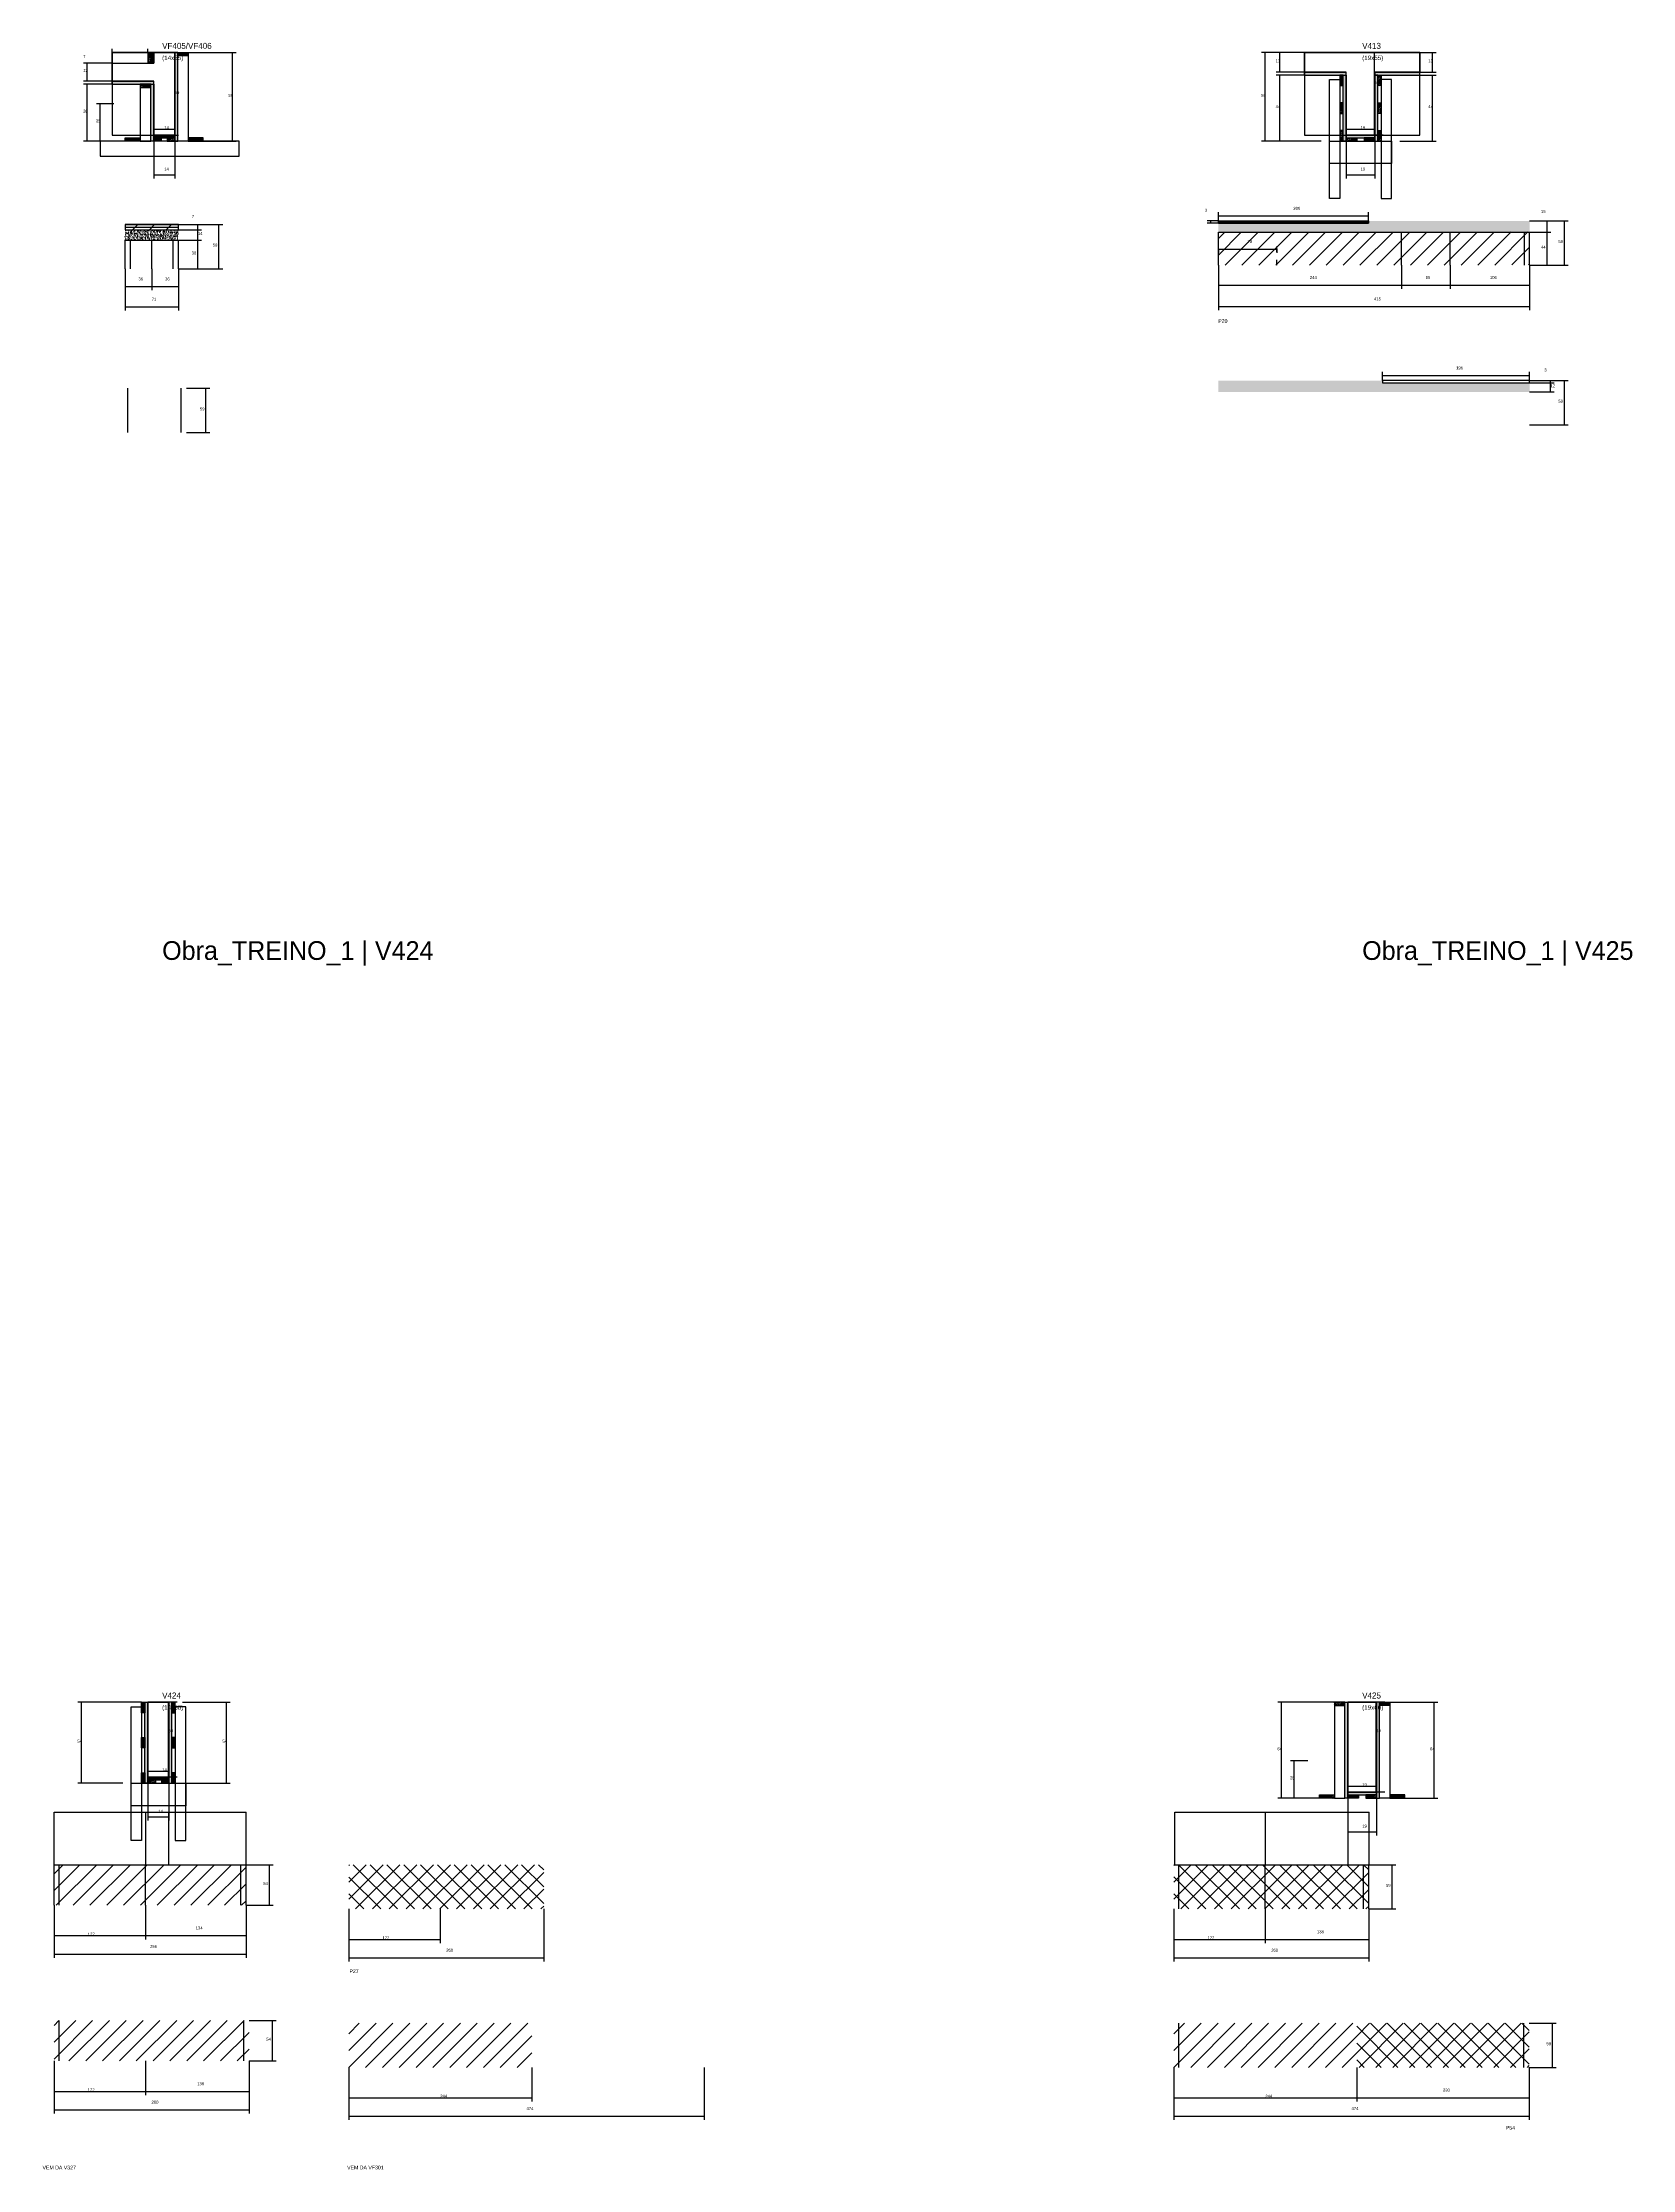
# Model space of a CAD drawing. Header units: metres. Extents: x -2848 to 22762, y -49062 to 1016.
# Drawn here: x 1441 to 3560, y -11623 to -8787 of the extents above; entities that cross this region are included whole.
import ezdxf

# ---------------------------------------------------------------- set-up
doc = ezdxf.new("R2010")
doc.units = ezdxf.units.M
for name, color, linetype in [('CONCRETO', 251, 'Continuous'), ('COTA', 4, 'Continuous'), ('Cota Seção (2x)', 4, 'Continuous'), ('Hachura', 253, 'Continuous'), ('LABEL_ID', 3, 'Continuous'), ('Madeira', 126, 'Continuous'), ('NOMENCLATURA', 7, 'Continuous'), ('Painéis', 200, 'Continuous'), ('REAPROVEITAMENTO', 251, 'Continuous'), ('SARR_2.2x7', 40, 'Continuous'), ('SARR_3.5x7', 81, 'Continuous'), ('SARR_EDITAR', 141, 'Continuous'), ('Texto Seção', 7, 'Continuous')]:
    doc.layers.add(name, color=color, linetype=linetype)

msp = doc.modelspace()

# ---------------------------------------------------------------- hatches: boundary and pattern name
at = {"layer": 'COTA'}
h = msp.add_hatch(dxfattribs=at)
h.set_pattern_fill('AR-CONC', scale=0.03)
h.paths.add_polyline_path([(1550.6, -9036.2), (1550.6, -9050.2), (1550.6, -9050.2), (1621.6, -9050.2), (1621.6, -9050.2), (1621.6, -9036.2), (1621.6, -9036.2), (1550.6, -9036.2)])
h = msp.add_hatch(dxfattribs=at)
h.set_pattern_fill('AR-CONC', scale=0.03)
h.paths.add_polyline_path([(3208.2, -9027.5), (3008.2, -9027.5), (3008.2, -9027.5), (3008.2, -9039.5), (3008.2, -9039.5), (3423.2, -9039.5), (3423.2, -9039.5), (3423.2, -9024.5), (3423.2, -9024.5), (3208.2, -9024.5), (3208.2, -9024.5), (3208.2, -9027.5)])
h = msp.add_hatch(dxfattribs=at)
h.set_pattern_fill('AR-CONC', scale=0.03)
h.paths.add_polyline_path([(3227.2, -9240.4), (3423.2, -9240.4), (3423.2, -9240.4), (3423.2, -9252.4), (3423.2, -9252.4), (3008.2, -9252.4), (3008.2, -9252.4), (3008.2, -9237.4), (3008.2, -9237.4), (3227.2, -9237.4), (3227.2, -9237.4), (3227.2, -9240.4)])
at = {"layer": 'Hachura'}
h = msp.add_hatch(dxfattribs=at)
h.set_pattern_fill('ANSI31', scale=0.5)
h.paths.add_polyline_path([(1580.8, -8814), (1585.2, -8814), (1585.2, -8814), (1585.2, -8800), (1585.2, -8800), (1580.8, -8800), (1580.8, -8800), (1580.8, -8814)])
h = msp.add_hatch(color=8, dxfattribs=at)
h.dxf.hatch_style = 1
h.paths.add_polyline_path([(1585.2, -8800), (1588.8, -8800), (1588.8, -8800), (1588.8, -8814), (1588.8, -8814), (1585.2, -8814), (1585.2, -8814), (1585.2, -8800)])
h = msp.add_hatch(color=8, dxfattribs=at)
h.dxf.hatch_style = 1
h.paths.add_polyline_path([(1620.8, -8800), (1616.8, -8800), (1616.8, -8800), (1616.8, -8918), (1616.8, -8918), (1620.8, -8918), (1620.8, -8918), (1620.8, -8800)])
h = msp.add_hatch(dxfattribs=at)
h.set_pattern_fill('ANSI31', scale=0.5)
h.paths.add_polyline_path([(1620.8, -8804.4), (1620.8, -8800), (1620.8, -8800), (1634.8, -8800), (1634.8, -8800), (1634.8, -8804.4), (1634.8, -8804.4), (1620.8, -8804.4)])
h = msp.add_hatch(color=8, dxfattribs=at)
h.dxf.hatch_style = 1
h.paths.add_polyline_path([(1588.8, -8842), (1588.8, -8838), (1588.8, -8838), (1533.2, -8838), (1533.2, -8838), (1533.2, -8842), (1533.2, -8842), (1588.8, -8842)])
h = msp.add_hatch(dxfattribs=at)
h.set_pattern_fill('ANSI31', scale=0.5)
h.paths.add_polyline_path([(1584.8, -8846.4), (1584.8, -8842), (1584.8, -8842), (1570.8, -8842), (1570.8, -8842), (1570.8, -8846.4), (1570.8, -8846.4), (1584.8, -8846.4)])
h = msp.add_hatch(color=8, dxfattribs=at)
h.dxf.hatch_style = 1
h.paths.add_polyline_path([(1588.8, -8838), (1584.8, -8838), (1584.8, -8838), (1584.8, -8918), (1584.8, -8918), (1588.8, -8918), (1588.8, -8918), (1588.8, -8838)])
h = msp.add_hatch(color=8, dxfattribs=at)
h.dxf.hatch_style = 1
h.paths.add_polyline_path([(3178.8, -8830), (3178.8, -8826), (3178.8, -8826), (3123.2, -8826), (3123.2, -8826), (3123.2, -8830), (3123.2, -8830), (3178.8, -8830)])
h = msp.add_hatch(dxfattribs=at)
h.set_pattern_fill('ANSI31', scale=0.5)
h.paths.add_polyline_path([(3170.4, -8844), (3174.8, -8844), (3174.8, -8844), (3174.8, -8830), (3174.8, -8830), (3170.4, -8830), (3170.4, -8830), (3170.4, -8844)])
h = msp.add_hatch(color=8, dxfattribs=at)
h.dxf.hatch_style = 1
h.paths.add_polyline_path([(3174.8, -8830), (3178.8, -8830), (3178.8, -8830), (3178.8, -8918), (3178.8, -8918), (3174.8, -8918), (3174.8, -8918), (3174.8, -8830)])
h = msp.add_hatch(color=8, dxfattribs=at)
h.dxf.hatch_style = 1
h.paths.add_polyline_path([(3276.8, -8830), (3276.8, -8826), (3276.8, -8826), (3216.8, -8826), (3216.8, -8826), (3216.8, -8830), (3216.8, -8830), (3276.8, -8830)])
h = msp.add_hatch(color=8, dxfattribs=at)
h.dxf.hatch_style = 1
h.paths.add_polyline_path([(3220.8, -8828), (3216.8, -8828), (3216.8, -8828), (3216.8, -8918), (3216.8, -8918), (3220.8, -8918), (3220.8, -8918), (3220.8, -8828)])
h = msp.add_hatch(dxfattribs=at)
h.set_pattern_fill('ANSI31', scale=0.5)
h.paths.add_polyline_path([(3225.2, -8844), (3220.8, -8844), (3220.8, -8844), (3220.8, -8830), (3220.8, -8830), (3225.2, -8830), (3225.2, -8830), (3225.2, -8844)])
h = msp.add_hatch(dxfattribs=at)
h.set_pattern_fill('ANSI31', scale=0.5)
h.paths.add_polyline_path([(3170.4, -8881), (3174.8, -8881), (3174.8, -8881), (3174.8, -8867), (3174.8, -8867), (3170.4, -8867), (3170.4, -8867), (3170.4, -8881)])
h = msp.add_hatch(dxfattribs=at)
h.set_pattern_fill('ANSI31', scale=0.5)
h.paths.add_polyline_path([(3225.2, -8881), (3220.8, -8881), (3220.8, -8881), (3220.8, -8867), (3220.8, -8867), (3225.2, -8867), (3225.2, -8867), (3225.2, -8881)])
h = msp.add_hatch(dxfattribs=at)
h.set_pattern_fill('ANSI31', scale=0.5)
h.paths.add_polyline_path([(3170.4, -8918), (3174.8, -8918), (3174.8, -8918), (3174.8, -8904), (3174.8, -8904), (3170.4, -8904), (3170.4, -8904), (3170.4, -8918)])
h = msp.add_hatch(dxfattribs=at)
h.set_pattern_fill('ANSI31', scale=0.5)
h.paths.add_polyline_path([(3225.2, -8918), (3220.8, -8918), (3220.8, -8918), (3220.8, -8904), (3220.8, -8904), (3225.2, -8904), (3225.2, -8904), (3225.2, -8918)])
h = msp.add_hatch(dxfattribs=at)
h.set_pattern_fill('ANSI31', scale=0.5)
h.paths.add_polyline_path([(1550.8, -8918), (1550.8, -8913.6), (1550.8, -8913.6), (1570.8, -8913.6), (1570.8, -8913.6), (1570.8, -8918), (1570.8, -8918), (1550.8, -8918)])
h = msp.add_hatch(color=8, dxfattribs=at)
h.dxf.hatch_style = 1
h.paths.add_polyline_path([(1616.8, -8913.6), (1616.8, -8910), (1616.8, -8910), (1588.8, -8910), (1588.8, -8910), (1588.8, -8913.6), (1588.8, -8913.6), (1616.8, -8913.6)])
h = msp.add_hatch(dxfattribs=at)
h.set_pattern_fill('ANSI31', scale=0.5)
h.paths.add_polyline_path([(1588.8, -8918), (1588.8, -8913.6), (1588.8, -8913.6), (1598.8, -8913.6), (1598.8, -8913.6), (1598.8, -8918), (1598.8, -8918), (1588.8, -8918)])
h = msp.add_hatch(dxfattribs=at)
h.set_pattern_fill('ANSI31', scale=0.5)
h.paths.add_polyline_path([(1616.8, -8918), (1616.8, -8913.6), (1616.8, -8913.6), (1606.8, -8913.6), (1606.8, -8913.6), (1606.8, -8918), (1606.8, -8918), (1616.8, -8918)])
h = msp.add_hatch(dxfattribs=at)
h.set_pattern_fill('ANSI31', scale=0.5)
h.paths.add_polyline_path([(1654.8, -8918), (1654.8, -8913.6), (1654.8, -8913.6), (1634.8, -8913.6), (1634.8, -8913.6), (1634.8, -8918), (1634.8, -8918), (1654.8, -8918)])
h = msp.add_hatch(color=8, dxfattribs=at)
h.dxf.hatch_style = 1
h.paths.add_polyline_path([(3216.8, -8913.6), (3216.8, -8910), (3216.8, -8910), (3178.8, -8910), (3178.8, -8910), (3178.8, -8913.6), (3178.8, -8913.6), (3216.8, -8913.6)])
h = msp.add_hatch(dxfattribs=at)
h.set_pattern_fill('ANSI31', scale=0.5)
h.paths.add_polyline_path([(3178.8, -8918), (3178.8, -8913.6), (3178.8, -8913.6), (3192.8, -8913.6), (3192.8, -8913.6), (3192.8, -8918), (3192.8, -8918), (3178.8, -8918)])
h = msp.add_hatch(dxfattribs=at)
h.set_pattern_fill('ANSI31', scale=0.5)
h.paths.add_polyline_path([(3216.8, -8918), (3216.8, -8913.6), (3216.8, -8913.6), (3202.8, -8913.6), (3202.8, -8913.6), (3202.8, -8918), (3202.8, -8918), (3216.8, -8918)])
h = msp.add_hatch(dxfattribs=at)
h.set_pattern_fill('ANSI31', scale=0.5)
h.paths.add_polyline_path([(1577, -11014), (1572.6, -11014), (1572.6, -11014), (1572.6, -11000), (1572.6, -11000), (1577, -11000), (1577, -11000), (1577, -11014)])
h = msp.add_hatch(color=8, dxfattribs=at)
h.dxf.hatch_style = 1
h.paths.add_polyline_path([(1581, -11000), (1577, -11000), (1577, -11000), (1577, -11108), (1577, -11108), (1581, -11108), (1581, -11108), (1581, -11000)])
h = msp.add_hatch(color=8, dxfattribs=at)
h.dxf.hatch_style = 1
h.paths.add_polyline_path([(1613, -11000), (1609, -11000), (1609, -11000), (1609, -11108), (1609, -11108), (1613, -11108), (1613, -11108), (1613, -11000)])
h = msp.add_hatch(dxfattribs=at)
h.set_pattern_fill('ANSI31', scale=0.5)
h.paths.add_polyline_path([(1613, -11014), (1617.4, -11014), (1617.4, -11014), (1617.4, -11000), (1617.4, -11000), (1613, -11000), (1613, -11000), (1613, -11014)])
h = msp.add_hatch(dxfattribs=at)
h.set_pattern_fill('ANSI31', scale=0.5)
h.paths.add_polyline_path([(3177, -11004.4), (3177, -11000), (3177, -11000), (3163, -11000), (3163, -11000), (3163, -11004.4), (3163, -11004.4), (3177, -11004.4)])
h = msp.add_hatch(color=8, dxfattribs=at)
h.dxf.hatch_style = 1
h.paths.add_polyline_path([(3181, -11000), (3177, -11000), (3177, -11000), (3177, -11128), (3177, -11128), (3181, -11128), (3181, -11128), (3181, -11000)])
h = msp.add_hatch(color=8, dxfattribs=at)
h.dxf.hatch_style = 1
h.paths.add_polyline_path([(3223, -11000), (3219, -11000), (3219, -11000), (3219, -11128), (3219, -11128), (3223, -11128), (3223, -11128), (3223, -11000)])
h = msp.add_hatch(dxfattribs=at)
h.set_pattern_fill('ANSI31', scale=0.5)
h.paths.add_polyline_path([(3223, -11004.4), (3223, -11000), (3223, -11000), (3237, -11000), (3237, -11000), (3237, -11004.4), (3237, -11004.4), (3223, -11004.4)])
h = msp.add_hatch(dxfattribs=at)
h.set_pattern_fill('ANSI31', scale=0.5)
h.paths.add_polyline_path([(1577, -11061), (1572.6, -11061), (1572.6, -11061), (1572.6, -11047), (1572.6, -11047), (1577, -11047), (1577, -11047), (1577, -11061)])
h = msp.add_hatch(dxfattribs=at)
h.set_pattern_fill('ANSI31', scale=0.5)
h.paths.add_polyline_path([(1613, -11061), (1617.4, -11061), (1617.4, -11061), (1617.4, -11047), (1617.4, -11047), (1613, -11047), (1613, -11047), (1613, -11061)])
h = msp.add_hatch(dxfattribs=at)
h.set_pattern_fill('ANSI31', scale=0.5)
h.paths.add_polyline_path([(1577, -11108), (1572.6, -11108), (1572.6, -11108), (1572.6, -11094), (1572.6, -11094), (1577, -11094), (1577, -11094), (1577, -11108)])
h = msp.add_hatch(color=8, dxfattribs=at)
h.dxf.hatch_style = 1
h.paths.add_polyline_path([(1609, -11103.6), (1609, -11100), (1609, -11100), (1581, -11100), (1581, -11100), (1581, -11103.6), (1581, -11103.6), (1609, -11103.6)])
h = msp.add_hatch(dxfattribs=at)
h.set_pattern_fill('ANSI31', scale=0.5)
h.paths.add_polyline_path([(1581, -11108), (1581, -11103.6), (1581, -11103.6), (1591, -11103.6), (1591, -11103.6), (1591, -11108), (1591, -11108), (1581, -11108)])
h = msp.add_hatch(dxfattribs=at)
h.set_pattern_fill('ANSI31', scale=0.5)
h.paths.add_polyline_path([(1609, -11108), (1609, -11103.6), (1609, -11103.6), (1599, -11103.6), (1599, -11103.6), (1599, -11108), (1599, -11108), (1609, -11108)])
h = msp.add_hatch(dxfattribs=at)
h.set_pattern_fill('ANSI31', scale=0.5)
h.paths.add_polyline_path([(1613, -11108), (1617.4, -11108), (1617.4, -11108), (1617.4, -11094), (1617.4, -11094), (1613, -11094), (1613, -11094), (1613, -11108)])
h = msp.add_hatch(dxfattribs=at)
h.set_pattern_fill('ANSI31', scale=0.5)
h.paths.add_polyline_path([(3143, -11128), (3143, -11123.6), (3143, -11123.6), (3163, -11123.6), (3163, -11123.6), (3163, -11128), (3163, -11128), (3143, -11128)])
h = msp.add_hatch(color=8, dxfattribs=at)
h.dxf.hatch_style = 1
h.paths.add_polyline_path([(3219, -11123.6), (3219, -11120), (3219, -11120), (3181, -11120), (3181, -11120), (3181, -11123.6), (3181, -11123.6), (3219, -11123.6)])
h = msp.add_hatch(dxfattribs=at)
h.set_pattern_fill('ANSI31', scale=0.5)
h.paths.add_polyline_path([(3181, -11128), (3181, -11123.6), (3181, -11123.6), (3195, -11123.6), (3195, -11123.6), (3195, -11128), (3195, -11128), (3181, -11128)])
h = msp.add_hatch(dxfattribs=at)
h.set_pattern_fill('ANSI31', scale=0.5)
h.paths.add_polyline_path([(3219, -11128), (3219, -11123.6), (3219, -11123.6), (3205, -11123.6), (3205, -11123.6), (3205, -11128), (3205, -11128), (3219, -11128)])
h = msp.add_hatch(dxfattribs=at)
h.set_pattern_fill('ANSI31', scale=0.5)
h.paths.add_polyline_path([(3257, -11128), (3257, -11123.6), (3257, -11123.6), (3237, -11123.6), (3237, -11123.6), (3237, -11128), (3237, -11128), (3257, -11128)])
at = {"layer": 'REAPROVEITAMENTO'}
h = msp.add_hatch(dxfattribs=at)
h.set_pattern_fill('ANSI31', scale=5)
h.paths.add_polyline_path([(1550.6, -9029.2), (1550.6, -9036.2), (1550.6, -9036.2), (1621.6, -9036.2), (1621.6, -9036.2), (1621.6, -9029.2), (1621.6, -9029.2), (1550.6, -9029.2)])
h = msp.add_hatch(dxfattribs=at)
h.set_pattern_fill('ANSI31', scale=5)
h.paths.add_polyline_path([(3423.2, -9083.2), (3423.2, -9039.2), (3423.2, -9039.2), (3008.2, -9039.7), (3008.2, -9039.7), (3008.2, -9083.7), (3008.2, -9083.7), (3423.2, -9083.2)])
h = msp.add_hatch(dxfattribs=at)
h.set_pattern_fill('ANSI31', scale=5)
h.paths.add_polyline_path([(1711.8, -11270.7), (1711.8, -11216.7), (1711.8, -11216.7), (1455.8, -11216.7), (1455.8, -11216.7), (1455.8, -11270.7), (1455.8, -11270.7), (1711.8, -11270.7)])
h = msp.add_hatch(dxfattribs=at)
h.set_pattern_fill('ANSI37', scale=5)
h.paths.add_polyline_path([(2108.7, -11275.7), (2108.7, -11216.7), (2108.7, -11216.7), (1848.7, -11216.7), (1848.7, -11216.7), (1848.7, -11275.7), (1848.7, -11275.7), (2108.7, -11275.7)])
h = msp.add_hatch(dxfattribs=at)
h.set_pattern_fill('ANSI37', scale=5)
h.paths.add_polyline_path([(3208.7, -11275.7), (3208.7, -11216.7), (3208.7, -11216.7), (2948.7, -11216.7), (2948.7, -11216.7), (2948.7, -11275.7), (2948.7, -11275.7), (3208.7, -11275.7)])
h = msp.add_hatch(dxfattribs=at)
h.set_pattern_fill('ANSI31', scale=5)
h.paths.add_polyline_path([(1715.8, -11478.4), (1715.8, -11424.4), (1715.8, -11424.4), (1455.8, -11424.4), (1455.8, -11424.4), (1455.8, -11478.4), (1455.8, -11478.4), (1715.8, -11478.4)])
h = msp.add_hatch(dxfattribs=at)
h.set_pattern_fill('ANSI31', scale=5)
h.paths.add_polyline_path([(2092.7, -11486.9), (2092.7, -11427.9), (2092.7, -11427.9), (1848.7, -11427.9), (1848.7, -11427.9), (1848.7, -11486.9), (1848.7, -11486.9), (2092.7, -11486.9)])
h = msp.add_hatch(dxfattribs=at)
h.set_pattern_fill('ANSI31', scale=5)
h.paths.add_polyline_path([(3192.7, -11486.9), (3192.7, -11427.9), (3192.7, -11427.9), (2948.7, -11427.9), (2948.7, -11427.9), (2948.7, -11486.9), (2948.7, -11486.9), (3192.7, -11486.9)])
h = msp.add_hatch(dxfattribs=at)
h.set_pattern_fill('ANSI37', scale=5)
h.paths.add_polyline_path([(3422.7, -11486.9), (3422.7, -11427.9), (3422.7, -11427.9), (3192.7, -11427.9), (3192.7, -11427.9), (3192.7, -11486.9), (3192.7, -11486.9), (3422.7, -11486.9)])

# ---------------------------------------------------------------- linework, layer by layer
at = {"layer": 'CONCRETO'}
for points in [[(1533.2, -8838), (1533.2, -8814), (1588.8, -8814), (1588.8, -8800), (1616.8, -8800), (1616.8, -8910), (1588.8, -8910), (1588.8, -8838)], [(1533.2, -8910), (1616.8, -8910), (1616.8, -8800), (1533.2, -8800)], [(3123.2, -8826), (3123.2, -8800), (3276.8, -8800), (3276.8, -8826), (3216.8, -8826), (3216.8, -8910), (3178.8, -8910), (3178.8, -8826)], [(3123.2, -8910), (3276.8, -8910), (3276.8, -8800), (3123.2, -8800)], [(1581, -11000), (1581, -11000), (1609, -11000), (1609, -11028), (1609, -11028), (1609, -11100), (1581, -11100), (1581, -11000)], [(1581, -11100), (1609, -11100), (1609, -11000), (1581, -11000)], [(3181, -11000), (3181, -11000), (3219, -11000), (3219, -11028), (3219, -11028), (3219, -11120), (3181, -11120), (3181, -11000)], [(3181, -11120), (3219, -11120), (3219, -11000), (3181, -11000)]]:
    msp.add_lwpolyline(points, close=True, dxfattribs=at)
at = {"layer": 'COTA'}
for p, q in [((1533.2, -8814), (1495.2, -8814)), ((1500.2, -8838), (1500.2, -8814)), ((1533.2, -8814), (1533.2, -8795)), ((1533.2, -8800), (1580.8, -8800)), ((1580.8, -8800), (1580.8, -8795)), ((1634.8, -8800), (1698.7, -8800)), ((1693.7, -8918), (1693.7, -8800)), ((3123.2, -8800), (3065.8, -8800)), ((3070.8, -8918), (3070.8, -8800)), ((3123.2, -8800), (3085.1, -8800)), ((3090.1, -8826), (3090.1, -8800)), ((3276.8, -8800), (3298.6, -8800)), ((3293.6, -8826), (3293.6, -8800)), ((1533.2, -8838), (1495.2, -8838)), ((1533.2, -8842), (1495.2, -8842)), ((1500.2, -8918), (1500.2, -8842)), ((3123.2, -8826), (3085.1, -8826)), ((3123.2, -8830), (3085.1, -8830)), ((3090.1, -8918), (3090.1, -8830)), ((3276.8, -8826), (3298.6, -8826)), ((3276.8, -8830), (3298.6, -8830)), ((3293.6, -8918), (3293.6, -8830)), ((1535.5, -8868.1), (1512.4, -8868.1)), ((1517.4, -8918), (1517.4, -8868.1)), ((1555.2, -8918), (1495.2, -8918)), ((1525.5, -8918), (1512.4, -8918)), ((1588.8, -8918), (1588.8, -8967.8)), ((1616.8, -8918), (1616.8, -8967.8)), ((1650.4, -8918), (1698.7, -8918)), ((3145.2, -8918), (3065.8, -8918)), ((3145.2, -8918), (3085.1, -8918)), ((3178.8, -8918), (3178.8, -8967.8)), ((3216.8, -8918), (3216.8, -8967.8)), ((3250.4, -8918), (3298.6, -8918)), ((1588.8, -8962.8), (1616.8, -8962.8)), ((3178.8, -8962.8), (3216.8, -8962.8)), ((3008.2, -9024.5), (3008.2, -9012.8)), ((3008.2, -9017.8), (3208.2, -9017.8)), ((3208.2, -9024.5), (3208.2, -9012.8)), ((3008.2, -9024.5), (2993.4, -9024.5)), ((3008.2, -9027.5), (2993.4, -9027.5)), ((2998.4, -9027.5), (2998.4, -9024.5)), ((3423.2, -9024.5), (3451.6, -9024.5)), ((3423.2, -9024.5), (3474.7, -9024.5)), ((3423.2, -9039.5), (3451.6, -9039.5)), ((3423.2, -9039.5), (3451.6, -9039.5)), ((3446.6, -9039.5), (3446.6, -9024.5)), ((3446.6, -9083.5), (3446.6, -9039.5)), ((3469.7, -9083.5), (3469.7, -9024.5)), ((3008.2, -9061.5), (3008.2, -9067.2)), ((3008.2, -9062.2), (3086.2, -9062.2)), ((3086.2, -9061.5), (3086.2, -9067.2)), ((1550.6, -9088.2), (1550.6, -9144)), ((1621.6, -9088.2), (1621.6, -9144)), ((3008.2, -9083.5), (3008.2, -9115)), ((3008.2, -9083.5), (3008.2, -9143.6)), ((3252.2, -9083.5), (3252.2, -9115)), ((3252.2, -9083.5), (3252.2, -9115)), ((3317.2, -9083.5), (3317.2, -9115)), ((3317.2, -9083.5), (3317.2, -9115)), ((3423.2, -9083.5), (3423.2, -9115)), ((3423.2, -9083.5), (3423.2, -9143.6)), ((3423.2, -9083.5), (3451.6, -9083.5)), ((3423.2, -9083.5), (3474.7, -9083.5)), ((3008.2, -9110), (3252.2, -9110)), ((3252.2, -9110), (3317.2, -9110)), ((3317.2, -9110), (3423.2, -9110)), ((1550.6, -9139), (1621.6, -9139)), ((3008.2, -9138.6), (3423.2, -9138.6)), ((3227.2, -9237.4), (3227.2, -9225.8)), ((3227.2, -9230.8), (3423.2, -9230.8)), ((3423.2, -9237.4), (3423.2, -9225.8)), ((3423.2, -9237.4), (3474.7, -9237.4)), ((3423.2, -9237.4), (3456, -9237.4)), ((3423.2, -9240.4), (3456, -9240.4)), ((3423.2, -9240.4), (3456, -9240.4)), ((3451, -9240.4), (3451, -9237.4)), ((3451, -9252.4), (3451, -9240.4)), ((3469.7, -9296.4), (3469.7, -9237.4)), ((3423.2, -9252.4), (3456, -9252.4)), ((3423.2, -9296.4), (3474.7, -9296.4)), ((1572.6, -11000), (1487.4, -11000)), ((1492.4, -11108), (1492.4, -11000)), ((1627, -11000), (1690.9, -11000)), ((1685.9, -11108), (1685.9, -11000)), ((3172.6, -11000), (3087.4, -11000)), ((3092.4, -11128), (3092.4, -11000)), ((3237, -11000), (3300.9, -11000)), ((3295.9, -11128), (3295.9, -11000)), ((3127.7, -11078.1), (3104.2, -11078.1)), ((3109.2, -11128), (3109.2, -11078.1)), ((1547.4, -11108), (1487.4, -11108)), ((1581, -11108), (1581, -11157.7)), ((1609, -11108), (1609, -11157.7)), ((1632.6, -11108), (1690.9, -11108)), ((3147.4, -11128), (3087.4, -11128)), ((3127.7, -11128), (3104.2, -11128)), ((3181, -11128), (3181, -11177.7)), ((3219, -11128), (3219, -11177.7)), ((3252.6, -11128), (3300.9, -11128)), ((1581, -11152.7), (1609, -11152.7)), ((3181, -11172.7), (3219, -11172.7)), ((1711.8, -11216.7), (1747.9, -11216.7)), ((1742.9, -11270.7), (1742.9, -11216.7)), ((3208.7, -11216.7), (3244.8, -11216.7)), ((3239.8, -11275.7), (3239.8, -11216.7)), ((1455.8, -11270.7), (1455.8, -11316.2)), ((1455.8, -11270.7), (1455.8, -11340.8)), ((1577.8, -11270.7), (1577.8, -11316.2)), ((1577.8, -11270.7), (1577.8, -11316.2)), ((1711.8, -11270.7), (1711.8, -11316.2)), ((1711.8, -11270.7), (1711.8, -11340.8)), ((1711.8, -11270.7), (1747.9, -11270.7)), ((1848.7, -11275.7), (1848.7, -11321.2)), ((1848.7, -11275.7), (1848.7, -11345.8)), ((1970.7, -11275.7), (1970.7, -11321.2)), ((2108.7, -11275.7), (2108.7, -11345.8)), ((2948.7, -11275.7), (2948.7, -11321.2)), ((2948.7, -11275.7), (2948.7, -11345.8)), ((3070.7, -11275.7), (3070.7, -11321.2)), ((3070.7, -11275.7), (3070.7, -11321.2)), ((3208.7, -11275.7), (3208.7, -11321.2)), ((3208.7, -11275.7), (3208.7, -11345.8)), ((3208.7, -11275.7), (3244.8, -11275.7)), ((1455.8, -11311.2), (1577.8, -11311.2)), ((1577.8, -11311.2), (1711.8, -11311.2)), ((1848.7, -11316.2), (1970.7, -11316.2)), ((2948.7, -11316.2), (3070.7, -11316.2)), ((3070.7, -11316.2), (3208.7, -11316.2)), ((1455.8, -11335.8), (1711.8, -11335.8)), ((1848.7, -11340.8), (2108.7, -11340.8)), ((2948.7, -11340.8), (3208.7, -11340.8)), ((1715.8, -11424.4), (1751.9, -11424.4)), ((1746.9, -11478.4), (1746.9, -11424.4)), ((3422.7, -11427.9), (3458.8, -11427.9)), ((3453.8, -11486.9), (3453.8, -11427.9)), ((1455.8, -11478.4), (1455.8, -11523.9)), ((1455.8, -11478.4), (1455.8, -11548.4)), ((1577.8, -11478.4), (1577.8, -11523.9)), ((1577.8, -11478.4), (1577.8, -11523.9)), ((1715.8, -11478.4), (1715.8, -11523.9)), ((1715.8, -11478.4), (1715.8, -11548.4)), ((1715.8, -11478.4), (1751.9, -11478.4)), ((1848.7, -11486.9), (1848.7, -11532.4)), ((1848.7, -11486.9), (1848.7, -11557)), ((2092.7, -11486.9), (2092.7, -11532.4)), ((2322.7, -11486.9), (2322.7, -11557)), ((2948.7, -11486.9), (2948.7, -11532.4)), ((2948.7, -11486.9), (2948.7, -11557)), ((3192.7, -11486.9), (3192.7, -11532.4)), ((3192.7, -11486.9), (3192.7, -11532.4)), ((3422.7, -11486.9), (3422.7, -11532.4)), ((3422.7, -11486.9), (3422.7, -11557)), ((3422.7, -11486.9), (3458.8, -11486.9)), ((1455.8, -11518.9), (1577.8, -11518.9)), ((1455.8, -11543.4), (1715.8, -11543.4)), ((1577.8, -11518.9), (1715.8, -11518.9)), ((1848.7, -11527.4), (2092.7, -11527.4)), ((2948.7, -11527.4), (3192.7, -11527.4)), ((3192.7, -11527.4), (3422.7, -11527.4)), ((1848.7, -11552), (2322.7, -11552)), ((2948.7, -11552), (3422.7, -11552))]:
    msp.add_line(p, q, dxfattribs=at)
at = {"layer": 'Cota Seção (2x)'}
for p, q in [((1616.8, -8910), (1616.8, -8800)), ((1616.8, -8800), (1621.8, -8800)), ((3227.8, -8800), (3211.3, -8800)), ((3216.3, -8910), (3216.3, -8800)), ((1588.8, -8918), (1588.8, -8897)), ((1588.8, -8902), (1616.8, -8902)), ((1616.8, -8918), (1616.8, -8897)), ((3178.8, -8918), (3178.8, -8897)), ((3178.8, -8902), (3216.8, -8902)), ((3216.8, -8918), (3216.8, -8897)), ((1616.8, -8910), (1621.8, -8910)), ((3227.8, -8910), (3211.3, -8910)), ((1621.6, -9029.2), (1652.6, -9029.2)), ((1621.6, -9029.2), (1680.7, -9029.2)), ((1621.6, -9036.2), (1652.6, -9036.2)), ((1621.6, -9036.2), (1652.6, -9036.2)), ((1647.6, -9036.2), (1647.6, -9029.2)), ((1647.6, -9050.2), (1647.6, -9036.2)), ((1675.7, -9088.2), (1675.7, -9029.2)), ((1621.6, -9050.2), (1652.6, -9050.2)), ((1621.6, -9050.2), (1652.6, -9050.2)), ((1647.6, -9088.2), (1647.6, -9050.2)), ((1550.6, -9088.2), (1550.6, -9117)), ((1586.1, -9088.2), (1586.1, -9117)), ((1586.1, -9088.2), (1586.1, -9117)), ((1621.6, -9088.2), (1652.6, -9088.2)), ((1621.6, -9088.2), (1680.7, -9088.2)), ((1621.6, -9088.2), (1621.6, -9117)), ((1550.6, -9112), (1586.1, -9112)), ((1586.1, -9112), (1621.6, -9112)), ((1632.4, -9247.7), (1663.4, -9247.7)), ((1658.4, -9306.7), (1658.4, -9247.7)), ((1632.4, -9306.7), (1663.4, -9306.7)), ((1620, -11000), (1603.5, -11000)), ((1608.5, -11100), (1608.5, -11000)), ((3230, -11000), (3213.5, -11000)), ((3218.5, -11120), (3218.5, -11000)), ((1581, -11108), (1581, -11087)), ((1609, -11108), (1609, -11087)), ((1581, -11092), (1609, -11092)), ((1620, -11100), (1603.5, -11100)), ((3181, -11128), (3181, -11107)), ((3181, -11112), (3219, -11112)), ((3219, -11128), (3219, -11107)), ((3230, -11120), (3213.5, -11120))]:
    msp.add_line(p, q, dxfattribs=at)
at = {"layer": 'Madeira'}
for points in [[(1580.8, -8814), (1585.2, -8814), (1585.2, -8800), (1580.8, -8800)], [(1620.8, -8804.4), (1620.8, -8800), (1634.8, -8800), (1634.8, -8804.4)], [(1620.8, -8800), (1634.8, -8800), (1634.8, -8918), (1620.8, -8918)], [(1584.8, -8846.4), (1584.8, -8842), (1570.8, -8842), (1570.8, -8846.4)], [(1584.8, -8842), (1570.8, -8842), (1570.8, -8918), (1584.8, -8918)], [(3170.4, -8844), (3174.8, -8844), (3174.8, -8830), (3170.4, -8830)], [(3225.2, -8844), (3220.8, -8844), (3220.8, -8830), (3225.2, -8830)], [(3170.4, -8881), (3174.8, -8881), (3174.8, -8867), (3170.4, -8867)], [(3225.2, -8881), (3220.8, -8881), (3220.8, -8867), (3225.2, -8867)], [(3170.4, -8918), (3174.8, -8918), (3174.8, -8904), (3170.4, -8904)], [(3225.2, -8918), (3220.8, -8918), (3220.8, -8904), (3225.2, -8904)], [(1517.4, -8938), (1702.6, -8938), (1702.6, -8918), (1517.4, -8918)], [(1550.8, -8918), (1550.8, -8913.6), (1570.8, -8913.6), (1570.8, -8918)], [(1588.8, -8918), (1588.8, -8913.6), (1598.8, -8913.6), (1598.8, -8918)], [(1616.8, -8918), (1616.8, -8913.6), (1606.8, -8913.6), (1606.8, -8918)], [(1654.8, -8918), (1654.8, -8913.6), (1634.8, -8913.6), (1634.8, -8918)], [(3178.8, -8918), (3178.8, -8913.6), (3192.8, -8913.6), (3192.8, -8918)], [(3216.8, -8918), (3216.8, -8913.6), (3202.8, -8913.6), (3202.8, -8918)], [(1577, -11014), (1572.6, -11014), (1572.6, -11000), (1577, -11000)], [(1613, -11014), (1617.4, -11014), (1617.4, -11000), (1613, -11000)], [(3177, -11004.4), (3177, -11000), (3163, -11000), (3163, -11004.4)], [(3177, -11000), (3163, -11000), (3163, -11128), (3177, -11128)], [(3223, -11004.4), (3223, -11000), (3237, -11000), (3237, -11004.4)], [(3223, -11000), (3237, -11000), (3237, -11128), (3223, -11128)], [(1577, -11061), (1572.6, -11061), (1572.6, -11047), (1577, -11047)], [(1613, -11061), (1617.4, -11061), (1617.4, -11047), (1613, -11047)], [(1577, -11108), (1572.6, -11108), (1572.6, -11094), (1577, -11094)], [(1581, -11108), (1581, -11103.6), (1591, -11103.6), (1591, -11108)], [(1609, -11108), (1609, -11103.6), (1599, -11103.6), (1599, -11108)], [(1613, -11108), (1617.4, -11108), (1617.4, -11094), (1613, -11094)], [(3143, -11128), (3143, -11123.6), (3163, -11123.6), (3163, -11128)], [(3181, -11128), (3181, -11123.6), (3195, -11123.6), (3195, -11128)], [(3219, -11128), (3219, -11123.6), (3205, -11123.6), (3205, -11128)], [(3257, -11128), (3257, -11123.6), (3237, -11123.6), (3237, -11128)]]:
    msp.add_lwpolyline(points, close=True, dxfattribs=at)
at = {"layer": 'Painéis'}
for p, q in [((1616.8, -8918), (1616.8, -8800)), ((1533.2, -8838), (1588.8, -8838)), ((1533.2, -8842), (1533.2, -8838)), ((1588.8, -8842), (1588.8, -8838)), ((1588.8, -8918), (1588.8, -8842)), ((3123.2, -8826), (3178.8, -8826)), ((3123.2, -8830), (3123.2, -8826)), ((3178.8, -8830), (3178.8, -8826)), ((3178.8, -8918), (3178.8, -8830)), ((3216.8, -8826), (3276.8, -8826)), ((3216.8, -8830), (3216.8, -8826)), ((3216.8, -8918), (3216.8, -8830)), ((3276.8, -8830), (3276.8, -8826)), ((1588.8, -8910), (1616.8, -8910)), ((1588.8, -8913.6), (1588.8, -8910)), ((1616.8, -8913.6), (1616.8, -8910)), ((3178.8, -8910), (3216.8, -8910)), ((3178.8, -8913.6), (3178.8, -8910)), ((3216.8, -8913.6), (3216.8, -8910)), ((1550.6, -9029.2), (1621.6, -9029.2)), ((1550.6, -9036.2), (1621.6, -9036.2)), ((1621.6, -9036.2), (1621.6, -9029.2)), ((3008.2, -9024.5), (3208.2, -9024.5)), ((3008.2, -9027.5), (3208.2, -9027.5)), ((3008.2, -9039.5), (3423.2, -9039.5)), ((3008.2, -9083.5), (3008.2, -9039.5)), ((3252.2, -9083.5), (3252.2, -9039.5)), ((3317.2, -9083.5), (3317.2, -9039.5)), ((3423.2, -9083.5), (3423.2, -9039.5)), ((1550.6, -9050.2), (1621.6, -9050.2)), ((1550.6, -9088.2), (1550.6, -9050.2)), ((1586.1, -9088.2), (1586.1, -9050.2)), ((1621.6, -9088.2), (1621.6, -9050.2)), ((1581, -11108), (1581, -11000)), ((1609, -11108), (1609, -11000)), ((3181, -11128), (3181, -11000)), ((1581, -11100), (1609, -11100)), ((1581, -11103.6), (1581, -11100)), ((1609, -11103.6), (1609, -11100)), ((1455.8, -11146.7), (1578.1, -11146.7)), ((1455.8, -11216.7), (1455.8, -11146.7)), ((1578.1, -11216.7), (1578.1, -11146.7)), ((1578.1, -11146.7), (1609.1, -11146.7)), ((1578.1, -11216.7), (1578.1, -11146.7)), ((1609.1, -11216.7), (1609.1, -11146.7)), ((1609.1, -11146.7), (1712.1, -11146.7)), ((1609.1, -11216.7), (1609.1, -11146.7)), ((1712.1, -11216.7), (1712.1, -11146.7)), ((2950, -11146.7), (3071.1, -11146.7)), ((2950, -11216.7), (2950, -11146.7)), ((3071.1, -11216.7), (3071.1, -11146.7)), ((3071.1, -11146.7), (3181.1, -11146.7)), ((3071.1, -11216.7), (3071.1, -11146.7)), ((3181, -11120), (3219, -11120)), ((3181, -11123.6), (3181, -11120)), ((3181.1, -11216.7), (3181.1, -11146.7)), ((3181.1, -11146.7), (3209.1, -11146.7)), ((3181.1, -11216.7), (3181.1, -11146.7)), ((3209.1, -11216.7), (3209.1, -11146.7)), ((1455.8, -11216.7), (1711.8, -11216.7)), ((1455.8, -11270.7), (1455.8, -11216.7)), ((1455.8, -11216.7), (1578.1, -11216.7)), ((1577.8, -11270.7), (1577.8, -11216.7)), ((1578.1, -11216.7), (1609.1, -11216.7)), ((1609.1, -11216.7), (1712.1, -11216.7)), ((1711.8, -11270.7), (1711.8, -11216.7)), ((2948.7, -11216.7), (3208.7, -11216.7)), ((2950, -11216.7), (3071.1, -11216.7)), ((3070.7, -11275.7), (3070.7, -11216.7)), ((3071.1, -11216.7), (3181.1, -11216.7)), ((3181.1, -11216.7), (3209.1, -11216.7)), ((3208.7, -11275.7), (3208.7, -11216.7))]:
    msp.add_line(p, q, dxfattribs=at)
for points in [[(1585.2, -8800), (1588.8, -8800), (1588.8, -8814), (1585.2, -8814)], [(1620.8, -8800), (1616.8, -8800), (1616.8, -8918), (1620.8, -8918)], [(1588.8, -8842), (1588.8, -8838), (1533.2, -8838), (1533.2, -8842)], [(1584.8, -8842), (1588.8, -8842), (1588.8, -8918), (1584.8, -8918)], [(3178.8, -8830), (3178.8, -8826), (3123.2, -8826), (3123.2, -8830)], [(3174.8, -8830), (3178.8, -8830), (3178.8, -8918), (3174.8, -8918)], [(3276.8, -8830), (3276.8, -8826), (3216.8, -8826), (3216.8, -8830)], [(3220.8, -8830), (3216.8, -8830), (3216.8, -8918), (3220.8, -8918)], [(1616.8, -8913.6), (1616.8, -8910), (1588.8, -8910), (1588.8, -8913.6)], [(3216.8, -8913.6), (3216.8, -8910), (3178.8, -8910), (3178.8, -8913.6)], [(1550.6, -9036.2), (1621.6, -9036.2), (1621.6, -9029.2), (1550.6, -9029.2)], [(3008.2, -9024.5), (3208.2, -9024.5), (3208.2, -9027.5), (3008.2, -9027.5)], [(3423.2, -9237.4), (3227.2, -9237.4), (3227.2, -9240.4), (3423.2, -9240.4)], [(1577, -11000), (1581, -11000), (1581, -11108), (1577, -11108)], [(1613, -11000), (1609, -11000), (1609, -11108), (1613, -11108)], [(3177, -11000), (3181, -11000), (3181, -11128), (3177, -11128)], [(3223, -11000), (3219, -11000), (3219, -11128), (3223, -11128)], [(1609, -11103.6), (1609, -11100), (1581, -11100), (1581, -11103.6)], [(3219, -11123.6), (3219, -11120), (3181, -11120), (3181, -11123.6)]]:
    msp.add_lwpolyline(points, close=True, dxfattribs=at)
at = {"layer": 'SARR_2.2x7'}
for p, q in [((1550.6, -9032.7), (1621.6, -9032.7)), ((3416.3, -9083.5), (3416.3, -9039.5)), ((1557.6, -9088.2), (1557.6, -9050.2)), ((1614.6, -9088.2), (1614.6, -9050.2)), ((3086.2, -9065.5), (3086.2, -9058.5)), ((3086.2, -9083.5), (3086.2, -9076.5)), ((1554.4, -9306.7), (1554.4, -9247.7)), ((1625.4, -9306.7), (1625.4, -9247.7)), ((1462.8, -11270.7), (1462.8, -11216.7)), ((1704.8, -11270.7), (1704.8, -11216.7)), ((2955.7, -11275.7), (2955.7, -11216.7)), ((3201.7, -11275.7), (3201.7, -11216.7)), ((1462.8, -11478.4), (1462.8, -11424.4)), ((1708.8, -11478.4), (1708.8, -11424.4)), ((2955.7, -11486.9), (2955.7, -11427.9)), ((3415.7, -11486.9), (3415.7, -11427.9))]:
    msp.add_line(p, q, dxfattribs=at)
at = {"layer": 'SARR_3.5x7'}
for points in [[(3156.4, -8836), (3170.4, -8836), (3170.4, -8994.5), (3156.4, -8994.5)], [(3239.2, -8836), (3225.2, -8836), (3225.2, -8994.5), (3239.2, -8994.5)], [(3156.4, -8918), (3239.2, -8918), (3239.2, -8948.1), (3156.4, -8948.1)], [(1558.6, -11006), (1572.6, -11006), (1572.6, -11184.5), (1558.6, -11184.5)], [(1631.4, -11006), (1617.4, -11006), (1617.4, -11184.5), (1631.4, -11184.5)], [(1558.6, -11108), (1631.4, -11108), (1631.4, -11138.1), (1558.6, -11138.1)]]:
    msp.add_lwpolyline(points, close=True, dxfattribs=at)
at = {"layer": 'SARR_EDITAR'}
msp.add_line((3008.2, -9026), (3208.2, -9026), dxfattribs=at)

# ---------------------------------------------------------------- texts
at = {"layer": 'COTA'}
for s, p in [('7', (1494.7, -8807)), ('13', (3084.6, -8813)), ('13', (3288.1, -8813)), ('12', (1494.7, -8826)), ('38', (1494.7, -8880)), ('59', (1688.2, -8859)), ('59', (3065.3, -8859)), ('44', (3084.6, -8874)), ('44', (3288.1, -8874)), ('25', (1511.9, -8893.1)), ('14', (1602.8, -8957.3)), ('19', (3197.8, -8957.3)), ('3', (2990.2, -9012.3)), ('200', (3108.2, -9009.7)), ('15', (3438.5, -9013.8)), ('78', (3047.2, -9054.1)), ('44', (3438.5, -9061.5)), ('59', (3461.6, -9054)), ('244', (3130.2, -9102)), ('65', (3284.7, -9101.9)), ('106', (3370.2, -9101.9)), ('71', (1586.1, -9130.9)), ('415', (3215.7, -9130.5)), ('196', (3325.2, -9222.6)), ('3', (3442.8, -9225.2)), ('12', (3451, -9246.4)), ('59', (3461.6, -9266.9)), ('54', (1486.9, -11054)), ('54', (1680.4, -11054)), ('64', (3086.9, -11064)), ('64', (3290.4, -11064)), ('25', (3103.7, -11103)), ('14', (1595, -11147.2)), ('19', (3200, -11167.2)), ('54', (1734.8, -11243.7)), ('59', (3231.7, -11246.2)), ('122', (1500.8, -11311.2)), ('134', (1644.8, -11303)), ('122', (1893.7, -11316.2)), ('122', (2993.7, -11316.2)), ('138', (3139.7, -11308)), ('256', (1583.8, -11327.7)), ('260', (1978.7, -11332.7)), ('260', (3078.7, -11332.7)), ('54', (1738.8, -11451.4)), ('59', (3445.7, -11457.4)), ('122', (1500.8, -11518.9)), ('138', (1646.8, -11510.7)), ('230', (3307.7, -11519.2)), ('260', (1585.8, -11535.3)), ('244', (1970.7, -11527.4)), ('474', (2085.7, -11543.9)), ('244', (3070.7, -11527.4)), ('474', (3185.7, -11543.9))]:
    msp.add_text(s, height=4, dxfattribs=at).set_placement(p)
at = {"layer": 'Cota Seção (2x)'}
for s, p in [('55', (3216.3, -8842)), ('55', (1616.8, -8855)), ('14', (1602.8, -8902)), ('19', (3197.8, -8902)), ('7', (1639.6, -9020.4)), ('14', (1647.6, -9043.2)), ('38', (1639.4, -9069.2)), ('59', (1667.5, -9058.7)), ('36', (1568.4, -9103.8)), ('36', (1603.9, -9103.8)), ('59', (1650.3, -9277.2)), ('50', (1608.5, -11040)), ('60', (3218.5, -11040)), ('14', (1600, -11092)), ('19', (3200, -11112))]:
    msp.add_text(s, height=4, dxfattribs=at).set_placement(p)
at = {"layer": 'LABEL_ID'}
for s, p in [('Obra_TREINO_1 | V424', (1600, -10010)), ('Obra_TREINO_1 | V425', (3200, -10010))]:
    msp.add_text(s, height=25, dxfattribs=at).set_placement(p)
at = {"layer": 'NOMENCLATURA'}
for s, p in [('P20', (3008.1, -9160.5)), ('P27', (1849.7, -11361.1)), ('P54', (3391.5, -11570))]:
    msp.add_text(s, height=5, dxfattribs=at).set_placement(p)
at = {"layer": 'Texto Seção'}
for s, height, p in [('VF405/VF406', 8, (1600, -8795)), ('V413', 8, (3200, -8795)), ('(14x55)', 6, (1600, -8810)), ('(19x55)', 6, (3200, -8810)), ('V424', 8, (1600, -10995)), ('(14x50)', 6, (1600, -11010)), ('V425', 8, (3200, -10995)), ('(19x60)', 6, (3200, -11010)), ('VEM DA V327', 5, (1440.5, -11623)), ('VEM DA VF301', 5, (1846.6, -11623))]:
    msp.add_text(s, height=height, dxfattribs=at).set_placement(p)

doc.saveas('drawing.dxf')
